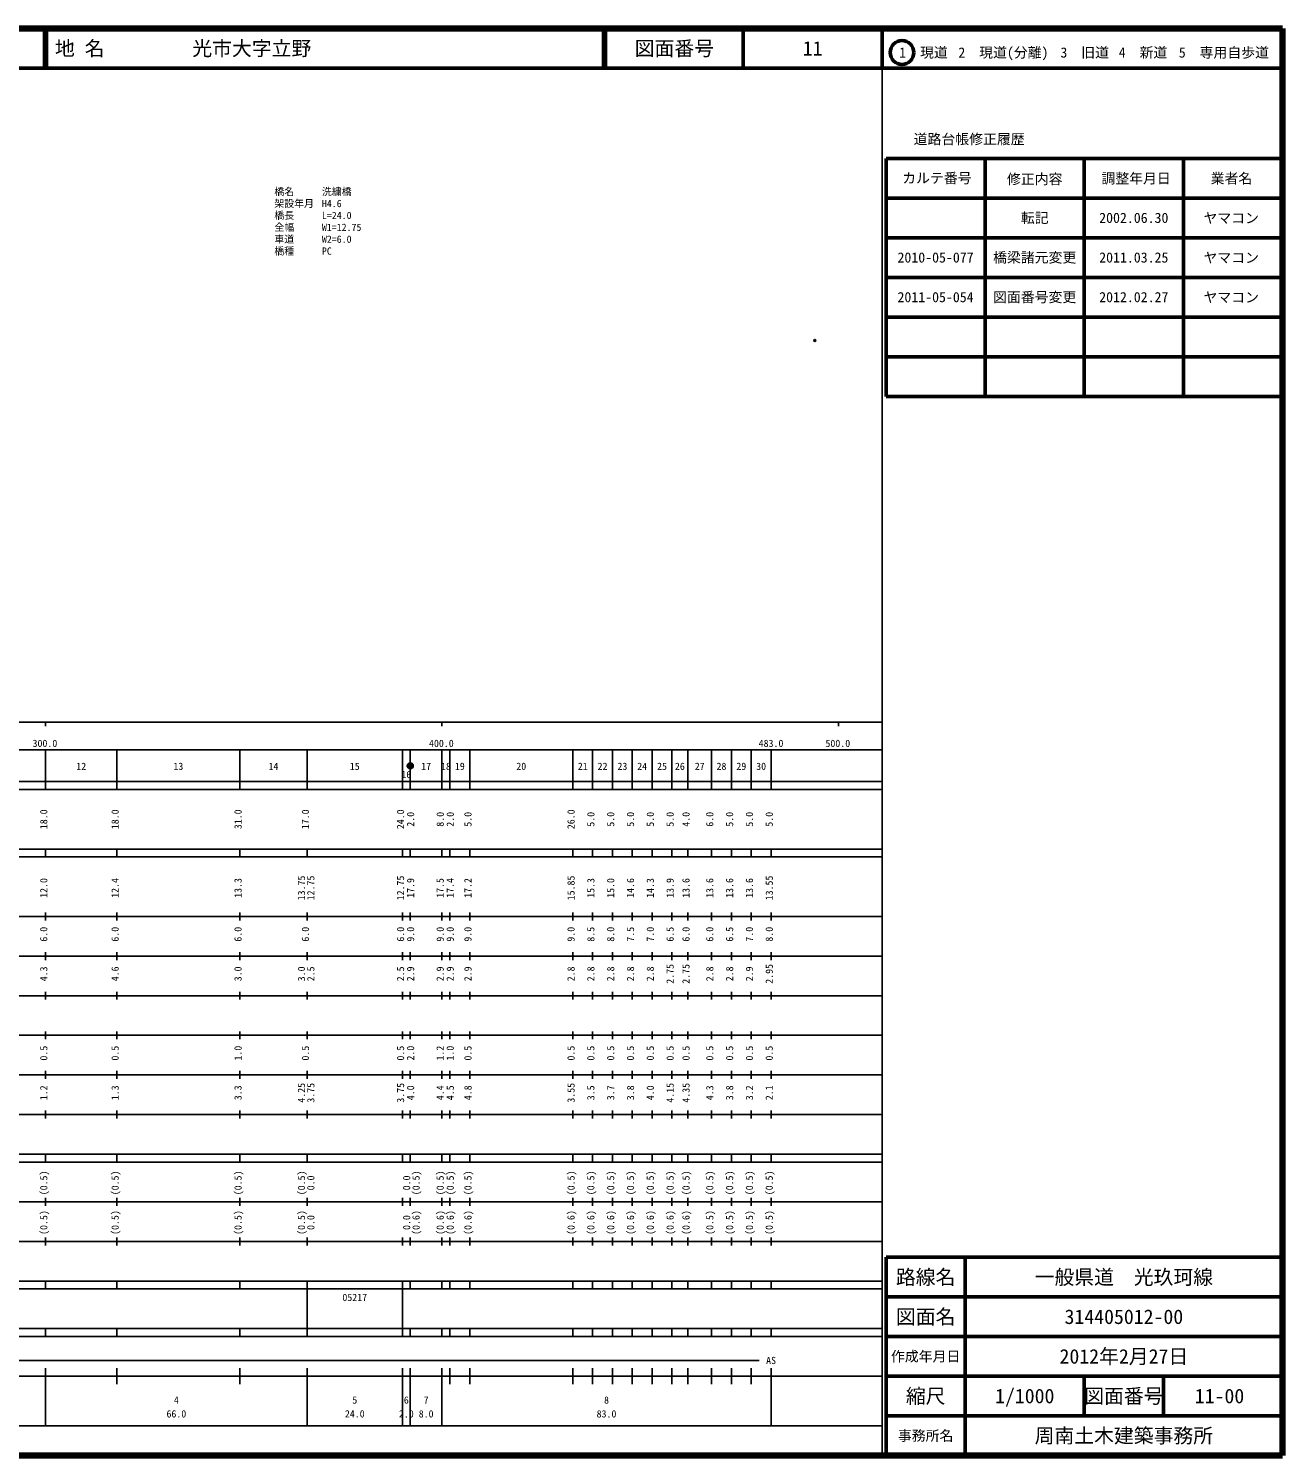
# Model space of a CAD drawing. Units: millimetres on the paper. Extents: x 40 to 680, y 20 to 380.
# Drawn here: x 363.7 to 680, y 20 to 380 of the extents above; entities that cross this region are included whole.
import ezdxf
from ezdxf.enums import TextEntityAlignment as Align

# ---------------------------------------------------------------- set-up
doc = ezdxf.new("R2010")
doc.units = ezdxf.units.MM
doc.header["$PDMODE"] = 32
doc.header["$PDSIZE"] = 0.5
for name, color, linetype in [('M-OTRS', 6, 'Continuous'), ('M-STR-HTXT', 7, 'Continuous'), ('M-TTL-TXT', 7, 'Continuous')]:
    doc.layers.add(name, color=color, linetype=linetype)
for name, color, linetype, lineweight in [('M-TTL', 2, 'Continuous', 140), ('M-TTL-BAND', 7, 'Continuous', 25), ('M-TTL-FRAM', 2, 'Continuous', 50), ('M-TTL-LINE', 7, 'Continuous', 50)]:
    doc.layers.add(name, color=color, linetype=linetype, lineweight=lineweight)
doc.styles.add('ＭＳ ゴシック', font='')
doc.styles.get('ＭＳ ゴシック').set_extended_font_data('MS Gothic')

msp = doc.modelspace()

# ---------------------------------------------------------------- hatches: boundary and pattern name
at = {"layer": 'M-TTL-BAND'}
msp.add_hatch(color=256, dxfattribs=at).paths.add_polyline_path([(460.75, 194, 1), (459.25, 194, 1)])

# ---------------------------------------------------------------- linework, layer by layer
at = {"layer": 'M-OTRS'}
msp.add_point((562.026, 301.323), dxfattribs=at)
at = {"layer": 'M-TTL'}
for p, q in [((680, 380), (40, 380)), ((680, 20), (680, 380)), ((40, 20), (680, 20))]:
    msp.add_line(p, q, dxfattribs=at)
at = {"layer": 'M-TTL-BAND'}
for p, q in [((579, 20), (579, 370)), ((40, 205), (579, 205)), ((368, 205), (368, 204)), ((468, 205), (468, 204)), ((568, 205), (568, 204)), ((68, 198), (579, 198)), ((368, 188), (368, 198)), ((386, 188), (386, 198)), ((417, 188), (417, 198)), ((434, 188), (434, 198)), ((458, 188), (458, 198)), ((460, 188), (460, 198)), ((468, 188), (468, 198)), ((470, 188), (470, 198)), ((475, 188), (475, 198)), ((501, 188), (501, 198)), ((506, 188), (506, 198)), ((511, 188), (511, 198)), ((516, 188), (516, 198)), ((521, 188), (521, 198)), ((526, 188), (526, 198)), ((530, 188), (530, 198)), ((536, 188), (536, 198)), ((541, 188), (541, 198)), ((546, 188), (546, 198)), ((551, 188), (551, 198)), ((40, 190), (579, 190)), ((40, 188), (579, 188)), ((40, 173), (579, 173)), ((368, 171), (368, 173)), ((386, 171), (386, 173)), ((417, 171), (417, 173)), ((434, 171), (434, 173)), ((458, 171), (458, 173)), ((460, 171), (460, 173)), ((468, 171), (468, 173)), ((470, 171), (470, 173)), ((475, 171), (475, 173)), ((501, 171), (501, 173)), ((506, 171), (506, 173)), ((511, 171), (511, 173)), ((516, 171), (516, 173)), ((521, 171), (521, 173)), ((526, 171), (526, 173)), ((530, 171), (530, 173)), ((536, 171), (536, 173)), ((541, 171), (541, 173)), ((546, 171), (546, 173)), ((551, 171), (551, 173)), ((40, 171), (579, 171)), ((40, 156), (579, 156)), ((368, 155), (368, 157)), ((386, 155), (386, 157)), ((417, 155), (417, 157)), ((434, 155), (434, 157)), ((458, 155), (458, 157)), ((460, 155), (460, 157)), ((468, 155), (468, 157)), ((470, 155), (470, 157)), ((475, 155), (475, 157)), ((501, 155), (501, 157)), ((506, 155), (506, 157)), ((511, 155), (511, 157)), ((516, 155), (516, 157)), ((521, 155), (521, 157)), ((526, 155), (526, 157)), ((530, 155), (530, 157)), ((536, 155), (536, 157)), ((541, 155), (541, 157)), ((546, 155), (546, 157)), ((551, 155), (551, 157)), ((46, 146), (579, 146)), ((368, 145), (368, 147)), ((386, 145), (386, 147)), ((417, 145), (417, 147)), ((434, 145), (434, 147)), ((458, 145), (458, 147)), ((460, 145), (460, 147)), ((468, 145), (468, 147)), ((470, 145), (470, 147)), ((475, 145), (475, 147)), ((501, 145), (501, 147)), ((506, 145), (506, 147)), ((511, 145), (511, 147)), ((516, 145), (516, 147)), ((521, 145), (521, 147)), ((526, 145), (526, 147)), ((530, 145), (530, 147)), ((536, 145), (536, 147)), ((541, 145), (541, 147)), ((546, 145), (546, 147)), ((551, 145), (551, 147)), ((368, 135), (368, 137)), ((386, 135), (386, 137)), ((417, 135), (417, 137)), ((434, 135), (434, 137)), ((458, 135), (458, 137)), ((460, 135), (460, 137)), ((468, 135), (468, 137)), ((470, 135), (470, 137)), ((475, 135), (475, 137)), ((501, 135), (501, 137)), ((506, 135), (506, 137)), ((511, 135), (511, 137)), ((516, 135), (516, 137)), ((521, 135), (521, 137)), ((526, 135), (526, 137)), ((530, 135), (530, 137)), ((536, 135), (536, 137)), ((541, 135), (541, 137)), ((546, 135), (546, 137)), ((551, 135), (551, 137)), ((52, 136), (579, 136)), ((46, 126), (579, 126)), ((368, 125), (368, 127)), ((386, 125), (386, 127)), ((417, 125), (417, 127)), ((434, 125), (434, 127)), ((458, 125), (458, 127)), ((460, 125), (460, 127)), ((468, 125), (468, 127)), ((470, 125), (470, 127)), ((475, 125), (475, 127)), ((501, 125), (501, 127)), ((506, 125), (506, 127)), ((511, 125), (511, 127)), ((516, 125), (516, 127)), ((521, 125), (521, 127)), ((526, 125), (526, 127)), ((530, 125), (530, 127)), ((536, 125), (536, 127)), ((541, 125), (541, 127)), ((546, 125), (546, 127)), ((551, 125), (551, 127)), ((52, 116), (579, 116)), ((368, 115), (368, 117)), ((386, 115), (386, 117)), ((417, 115), (417, 117)), ((434, 115), (434, 117)), ((458, 115), (458, 117)), ((460, 115), (460, 117)), ((468, 115), (468, 117)), ((470, 115), (470, 117)), ((475, 115), (475, 117)), ((501, 115), (501, 117)), ((506, 115), (506, 117)), ((511, 115), (511, 117)), ((516, 115), (516, 117)), ((521, 115), (521, 117)), ((526, 115), (526, 117)), ((530, 115), (530, 117)), ((536, 115), (536, 117)), ((541, 115), (541, 117)), ((546, 115), (546, 117)), ((551, 115), (551, 117)), ((46, 106), (579, 106)), ((368, 105), (368, 107)), ((386, 105), (386, 107)), ((417, 105), (417, 107)), ((434, 105), (434, 107)), ((458, 105), (458, 107)), ((460, 105), (460, 107)), ((468, 105), (468, 107)), ((470, 105), (470, 107)), ((475, 105), (475, 107)), ((501, 105), (501, 107)), ((506, 105), (506, 107)), ((511, 105), (511, 107)), ((516, 105), (516, 107)), ((521, 105), (521, 107)), ((526, 105), (526, 107)), ((530, 105), (530, 107)), ((536, 105), (536, 107)), ((541, 105), (541, 107)), ((546, 105), (546, 107)), ((551, 105), (551, 107)), ((40, 96), (579, 96)), ((40, 94), (579, 94)), ((368, 94), (368, 96)), ((386, 94), (386, 96)), ((417, 94), (417, 96)), ((434, 94), (434, 96)), ((458, 94), (458, 96)), ((460, 94), (460, 96)), ((468, 94), (468, 96)), ((470, 94), (470, 96)), ((475, 94), (475, 96)), ((501, 94), (501, 96)), ((506, 94), (506, 96)), ((511, 94), (511, 96)), ((516, 94), (516, 96)), ((521, 94), (521, 96)), ((526, 94), (526, 96)), ((530, 94), (530, 96)), ((536, 94), (536, 96)), ((541, 94), (541, 96)), ((546, 94), (546, 96)), ((551, 94), (551, 96)), ((49, 84), (579, 84)), ((368, 83), (368, 85)), ((386, 83), (386, 85)), ((417, 83), (417, 85)), ((434, 83), (434, 85)), ((458, 83), (458, 85)), ((460, 83), (460, 85)), ((468, 83), (468, 85)), ((470, 83), (470, 85)), ((475, 83), (475, 85)), ((501, 83), (501, 85)), ((506, 83), (506, 85)), ((511, 83), (511, 85)), ((516, 83), (516, 85)), ((521, 83), (521, 85)), ((526, 83), (526, 85)), ((530, 83), (530, 85)), ((536, 83), (536, 85)), ((541, 83), (541, 85)), ((546, 83), (546, 85)), ((551, 83), (551, 85)), ((40, 74), (579, 74)), ((368, 73), (368, 75)), ((386, 73), (386, 75)), ((417, 73), (417, 75)), ((434, 73), (434, 75)), ((458, 73), (458, 75)), ((460, 73), (460, 75)), ((468, 73), (468, 75)), ((470, 73), (470, 75)), ((475, 73), (475, 75)), ((501, 73), (501, 75)), ((506, 73), (506, 75)), ((511, 73), (511, 75)), ((516, 73), (516, 75)), ((521, 73), (521, 75)), ((526, 73), (526, 75)), ((530, 73), (530, 75)), ((536, 73), (536, 75)), ((541, 73), (541, 75)), ((546, 73), (546, 75)), ((551, 73), (551, 75)), ((40, 64), (579, 64)), ((40, 62), (579, 62)), ((368, 62), (368, 64)), ((386, 62), (386, 64)), ((417, 62), (417, 64)), ((434, 62), (434, 64)), ((434, 52), (434, 62)), ((458, 62), (458, 64)), ((458, 52), (458, 62)), ((460, 62), (460, 64)), ((468, 62), (468, 64)), ((470, 62), (470, 64)), ((475, 62), (475, 64)), ((501, 62), (501, 64)), ((506, 62), (506, 64)), ((511, 62), (511, 64)), ((516, 62), (516, 64)), ((521, 62), (521, 64)), ((526, 62), (526, 64)), ((530, 62), (530, 64)), ((536, 62), (536, 64)), ((541, 62), (541, 64)), ((546, 62), (546, 64)), ((551, 62), (551, 64)), ((40, 52), (579, 52)), ((368, 50), (368, 52)), ((386, 50), (386, 52)), ((417, 50), (417, 52)), ((434, 50), (434, 52)), ((458, 50), (458, 52)), ((460, 50), (460, 52)), ((468, 50), (468, 52)), ((470, 50), (470, 52)), ((475, 50), (475, 52)), ((501, 50), (501, 52)), ((506, 50), (506, 52)), ((511, 50), (511, 52)), ((516, 50), (516, 52)), ((521, 50), (521, 52)), ((526, 50), (526, 52)), ((530, 50), (530, 52)), ((536, 50), (536, 52)), ((541, 50), (541, 52)), ((546, 50), (546, 52)), ((551, 50), (551, 52)), ((40, 50), (579, 50)), ((71, 44), (548, 44)), ((40, 40), (579, 40)), ((368, 27.5), (368, 42)), ((386, 38), (386, 42)), ((417, 38), (417, 42)), ((434, 27.5), (434, 42)), ((458, 27.5), (458, 42)), ((460, 27.5), (460, 42)), ((468, 27.5), (468, 42)), ((470, 38), (470, 42)), ((475, 38), (475, 42)), ((501, 38), (501, 42)), ((506, 38), (506, 42)), ((511, 38), (511, 42)), ((516, 38), (516, 42)), ((521, 38), (521, 42)), ((526, 38), (526, 42)), ((530, 38), (530, 42)), ((536, 38), (536, 42)), ((541, 38), (541, 42)), ((546, 38), (546, 42)), ((551, 27.5), (551, 42)), ((68, 27.5), (579, 27.5))]:
    msp.add_line(p, q, dxfattribs=at)
msp.add_lwpolyline([(460.75, 194, 1), (459.25, 194, 1)], format="xyb", close=True, dxfattribs=at)
at = {"layer": 'M-TTL-FRAM'}
for p, q in [((580, 347.197), (580, 287.197)), ((580, 347.197), (680, 347.197)), ((580, 287.197), (680, 287.197)), ((680, 70), (580, 70)), ((580, 70), (580, 20))]:
    msp.add_line(p, q, dxfattribs=at)
at = {"layer": 'M-TTL-LINE'}
for p, q in [((367.75, 380), (367.75, 370)), ((368.25, 380), (368.25, 370)), ((508.747, 380), (508.747, 370)), ((509.247, 380), (509.247, 370)), ((543.997, 380), (543.997, 370)), ((579, 380), (579, 370)), ((40, 370), (680, 370)), ((605, 347.197), (605, 287.197)), ((630, 347.197), (630, 287.197)), ((655, 347.197), (655, 287.197)), ((580, 337.197), (680, 337.197)), ((580, 327.197), (680, 327.197)), ((580, 317.197), (680, 317.197)), ((580, 307.197), (680, 307.197)), ((580, 297.197), (680, 297.197)), ((600, 70), (600, 20)), ((680, 60), (580, 60)), ((680, 50), (580, 50)), ((680, 40), (580, 40)), ((630, 40), (630, 30)), ((650, 40), (650, 30)), ((680, 30), (580, 30))]:
    msp.add_line(p, q, dxfattribs=at)
msp.add_circle((584.031, 373.958), 3, dxfattribs=at)

# ---------------------------------------------------------------- texts
at = {"layer": 'M-STR-HTXT', "style": 'ＭＳ ゴシック'}
for s, p in [('橋名', (425.707, 337.391)), ('洗繍橋', (437.707, 337.391)), ('架設年月', (425.707, 334.391)), ('H4.6', (437.707, 334.391)), ('橋長', (425.707, 331.391)), ('L=24.0', (437.707, 331.391)), ('全幅', (425.707, 328.391)), ('車道', (425.707, 325.391)), ('W1=12.75', (437.707, 328.391)), ('W2=6.0', (437.707, 325.391)), ('橋種', (425.707, 322.391)), ('PC', (437.707, 322.391))]:
    msp.add_text(s, height=1.833, dxfattribs=at).set_placement(p, align=Align.BOTTOM_LEFT)
at = {"layer": 'M-TTL-BAND', "style": 'ＭＳ ゴシック'}
for s, p in [('300.0', (367.844, 198.195)), ('400.0', (467.844, 198.195)), ('483.0', (551, 198.195)), ('500.0', (567.844, 198.195)), ('12', (377, 192.405)), ('13', (401.5, 192.405)), ('14', (425.5, 192.405)), ('15', (446, 192.405)), ('17', (464, 192.405)), ('18', (469, 192.405)), ('19', (472.5, 192.405)), ('20', (488, 192.405)), ('21', (503.5, 192.405)), ('22', (508.5, 192.405)), ('23', (513.5, 192.405)), ('24', (518.5, 192.405)), ('25', (523.5, 192.405)), ('26', (528, 192.405)), ('27', (533, 192.405)), ('28', (538.5, 192.405)), ('29', (543.5, 192.405)), ('30', (548.5, 192.405)), ('16', (459, 190.344)), ('AS', (551, 42.5)), ('4', (401, 32.523)), ('5', (446, 32.523)), ('6', (459, 32.523)), ('7', (464, 32.523)), ('8', (509.5, 32.523)), ('66.0', (401, 29.033)), ('24.0', (446, 29.033)), ('2.0', (459, 29.033)), ('8.0', (464, 29.033)), ('83.0', (509.5, 29.033))]:
    msp.add_text(s, height=1.833, dxfattribs=at).set_placement(p, align=Align.BOTTOM_CENTER)
for s, p in [('18.0', (369, 180.5)), ('18.0', (387, 180.5)), ('31.0', (418, 180.5)), ('17.0', (435, 180.5)), ('24.0', (459, 180.5)), ('2.0', (461.535, 180.5)), ('8.0', (469, 180.5)), ('2.0', (471.535, 180.5)), ('5.0', (476, 180.5)), ('26.0', (502, 180.5)), ('5.0', (507, 180.5)), ('5.0', (512, 180.5)), ('5.0', (517, 180.5)), ('5.0', (522, 180.5)), ('5.0', (527, 180.5)), ('4.0', (531, 180.5)), ('6.0', (537, 180.5)), ('5.0', (542, 180.5)), ('5.0', (547, 180.5)), ('5.0', (552, 180.5)), ('13.75', (434, 163.174)), ('12.75', (436.37, 163.174)), ('12.75', (459, 163.174)), ('15.85', (502, 163.174)), ('13.55', (552, 163.174)), ('12.0', (369, 163.174)), ('12.4', (387, 163.174)), ('13.3', (418, 163.174)), ('17.9', (461.535, 163.174)), ('17.5', (469, 163.174)), ('17.4', (471.535, 163.174)), ('17.2', (476, 163.174)), ('15.3', (507, 163.174)), ('15.0', (512, 163.174)), ('14.6', (517, 163.174)), ('14.3', (522, 163.174)), ('13.9', (527, 163.174)), ('13.6', (531, 163.174)), ('13.6', (537, 163.174)), ('13.6', (542, 163.174)), ('13.6', (547, 163.174)), ('6.0', (369, 151.5)), ('6.0', (387, 151.5)), ('6.0', (418, 151.5)), ('6.0', (435, 151.5)), ('6.0', (459, 151.5)), ('9.0', (461.535, 151.5)), ('9.0', (469, 151.5)), ('9.0', (471.535, 151.5)), ('9.0', (476, 151.5)), ('9.0', (502, 151.5)), ('8.5', (507, 151.5)), ('8.0', (512, 151.5)), ('7.5', (517, 151.5)), ('7.0', (522, 151.5)), ('6.5', (527, 151.5)), ('6.0', (531, 151.5)), ('6.0', (537, 151.5)), ('6.5', (542, 151.5)), ('7.0', (547, 151.5)), ('8.0', (552, 151.5)), ('4.3', (369, 141.5)), ('4.6', (387, 141.5)), ('3.0', (418, 141.5)), ('3.0', (434, 141.5)), ('2.5', (436.37, 141.5)), ('2.5', (459, 141.5)), ('2.9', (461.535, 141.5)), ('2.9', (469, 141.5)), ('2.9', (471.535, 141.5)), ('2.9', (476, 141.5)), ('2.8', (502, 141.5)), ('2.8', (507, 141.5)), ('2.8', (512, 141.5)), ('2.8', (517, 141.5)), ('2.8', (522, 141.5)), ('2.75', (527, 141.5)), ('2.75', (531, 141.5)), ('2.8', (537, 141.5)), ('2.8', (542, 141.5)), ('2.9', (547, 141.5)), ('2.95', (552, 141.5)), ('0.5', (369, 121.5)), ('0.5', (387, 121.5)), ('1.0', (418, 121.5)), ('0.5', (435, 121.5)), ('0.5', (459, 121.5)), ('2.0', (461.535, 121.5)), ('1.2', (469, 121.5)), ('1.0', (471.535, 121.5)), ('0.5', (476, 121.5)), ('0.5', (502, 121.5)), ('0.5', (507, 121.5)), ('0.5', (512, 121.5)), ('0.5', (517, 121.5)), ('0.5', (522, 121.5)), ('0.5', (527, 121.5)), ('0.5', (531, 121.5)), ('0.5', (537, 121.5)), ('0.5', (542, 121.5)), ('0.5', (547, 121.5)), ('0.5', (552, 121.5)), ('1.2', (369, 111.5)), ('1.3', (387, 111.5)), ('3.3', (418, 111.5)), ('4.25', (434, 111.5)), ('3.75', (436.37, 111.5)), ('3.75', (459, 111.5)), ('4.0', (461.535, 111.5)), ('4.4', (469, 111.5)), ('4.5', (471.535, 111.5)), ('4.8', (476, 111.5)), ('3.55', (502, 111.5)), ('3.5', (507, 111.5)), ('3.7', (512, 111.5)), ('3.8', (517, 111.5)), ('4.0', (522, 111.5)), ('4.15', (527, 111.5)), ('4.35', (531, 111.5)), ('4.3', (537, 111.5)), ('3.8', (542, 111.5)), ('3.2', (547, 111.5)), ('2.1', (552, 111.5)), ('(0.5)', (369, 88.764)), ('(0.5)', (387, 88.764)), ('(0.5)', (418, 88.764)), ('(0.5)', (434, 88.764)), ('0.0', (436.37, 88.764)), ('0.0', (460.535, 88.764)), ('(0.5)', (462.905, 88.764)), ('(0.5)', (469, 88.764)), ('(0.5)', (471.535, 88.764)), ('(0.5)', (476, 88.764)), ('(0.5)', (502, 88.764)), ('(0.5)', (507, 88.764)), ('(0.5)', (512, 88.764)), ('(0.5)', (517, 88.764)), ('(0.5)', (522, 88.764)), ('(0.5)', (527, 88.764)), ('(0.5)', (531, 88.764)), ('(0.5)', (537, 88.764)), ('(0.5)', (542, 88.764)), ('(0.5)', (547, 88.764)), ('(0.5)', (552, 88.764)), ('(0.5)', (369, 78.764)), ('(0.5)', (387, 78.764)), ('(0.5)', (418, 78.764)), ('(0.5)', (434, 78.764)), ('0.0', (436.37, 78.764)), ('0.0', (460.535, 78.764)), ('(0.6)', (462.905, 78.764)), ('(0.6)', (469, 78.764)), ('(0.6)', (471.535, 78.764)), ('(0.6)', (476, 78.764)), ('(0.6)', (502, 78.764)), ('(0.6)', (507, 78.764)), ('(0.6)', (512, 78.764)), ('(0.6)', (517, 78.764)), ('(0.6)', (522, 78.764)), ('(0.6)', (527, 78.764)), ('(0.6)', (531, 78.764)), ('(0.5)', (537, 78.764)), ('(0.5)', (542, 78.764)), ('(0.5)', (547, 78.764)), ('(0.5)', (552, 78.764))]:
    msp.add_text(s, height=1.833, rotation=90, dxfattribs=at).set_placement(p, align=Align.BOTTOM_CENTER)
msp.add_text('05217', height=1.833, dxfattribs=at).set_placement((442.875, 58.405), align=Align.BOTTOM_LEFT)
at = {"layer": 'M-TTL-TXT', "style": 'ＭＳ ゴシック'}
for s, p in [('地 名', (370.38, 375)), ('光市大字立野', (405.024, 375))]:
    msp.add_text(s, height=3.666, dxfattribs=at).set_placement(p, align=Align.MIDDLE_LEFT)
for s, height, p in [('図面番号', 3.666, (526.622, 375)), ('11', 3.666, (561.497, 375)), ('1\u3000現道', 2.566, (589.448, 373.958)), ('2\u3000現道(分離)', 2.566, (609.619, 373.958)), ('3\u3000旧道', 2.566, (630.121, 373.958)), ('4\u3000新道', 2.566, (644.824, 373.958)), ('5\u3000専用自歩道', 2.566, (665.228, 373.958)), ('道路台帳修正履歴', 2.566, (600.968, 352.113)), ('カルテ番号', 2.566, (592.839, 342.277)), ('修正内容', 2.566, (617.509, 342.023)), ('調整年月日', 2.566, (643.089, 342.197)), ('業者名', 2.566, (667.134, 342.197)), ('転記', 2.566, (617.5, 332.245)), ('2002.06.30', 2.566, (642.5, 332.245)), ('ヤマコン', 2.566, (667.077, 332.189)), ('2010-05-077', 2.566, (592.5, 322.245)), ('橋梁諸元変更', 2.566, (617.5, 322.245)), ('2011.03.25', 2.566, (642.5, 322.245)), ('ヤマコン', 2.566, (667.077, 322.189)), ('2011-05-054', 2.566, (592.5, 312.245)), ('図面番号変更', 2.566, (617.5, 312.245)), ('2012.02.27', 2.566, (642.5, 312.245)), ('ヤマコン', 2.566, (667.077, 312.189)), ('路線名', 3.666, (590, 65)), ('路線名', 3.666, (590, 65)), ('一般県道\u3000光玖珂線', 3.666, (640, 65)), ('図面名', 3.666, (590, 55)), ('図面名', 3.666, (590, 55)), ('314405012-00', 3.666, (640, 55)), ('2012年2月27日', 3.666, (640, 45)), ('作成年月日', 2.566, (590, 45)), ('作成年月日', 2.566, (590, 45)), ('縮尺', 3.666, (590, 35)), ('縮尺', 3.666, (590, 35)), ('1/1000', 3.666, (615, 35)), ('図面番号', 3.666, (640, 35)), ('図面番号', 3.666, (640, 35)), ('11-00', 3.666, (664.125, 35)), ('事務所名', 2.566, (590, 25)), ('事務所名', 2.566, (590, 25)), ('周南土木建築事務所', 3.666, (640, 25))]:
    msp.add_text(s, height=height, dxfattribs=at).set_placement(p, align=Align.MIDDLE_CENTER)

doc.saveas('drawing.dxf')
